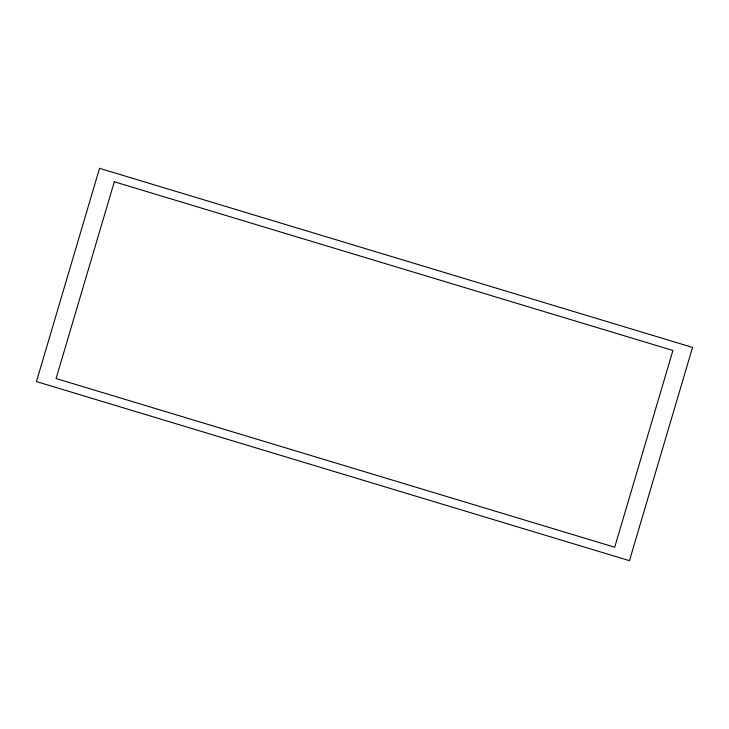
<?xml version="1.0" encoding="UTF-8"?>
<svg xmlns="http://www.w3.org/2000/svg" width="729" height="729" viewBox="0 0 729 729"><rect width="100%" height="100%" fill="white"/><g stroke="black" fill="none" stroke-linecap="round" stroke-linejoin="round"><path stroke-width="1.09" d="M99.545 168.326L36.45 381.586L629.455 560.674L692.55 347.414L99.545 168.326M114.307 181.767L56.087 378.533L614.693 547.233L672.913 350.467L114.307 181.767"/></g></svg>
